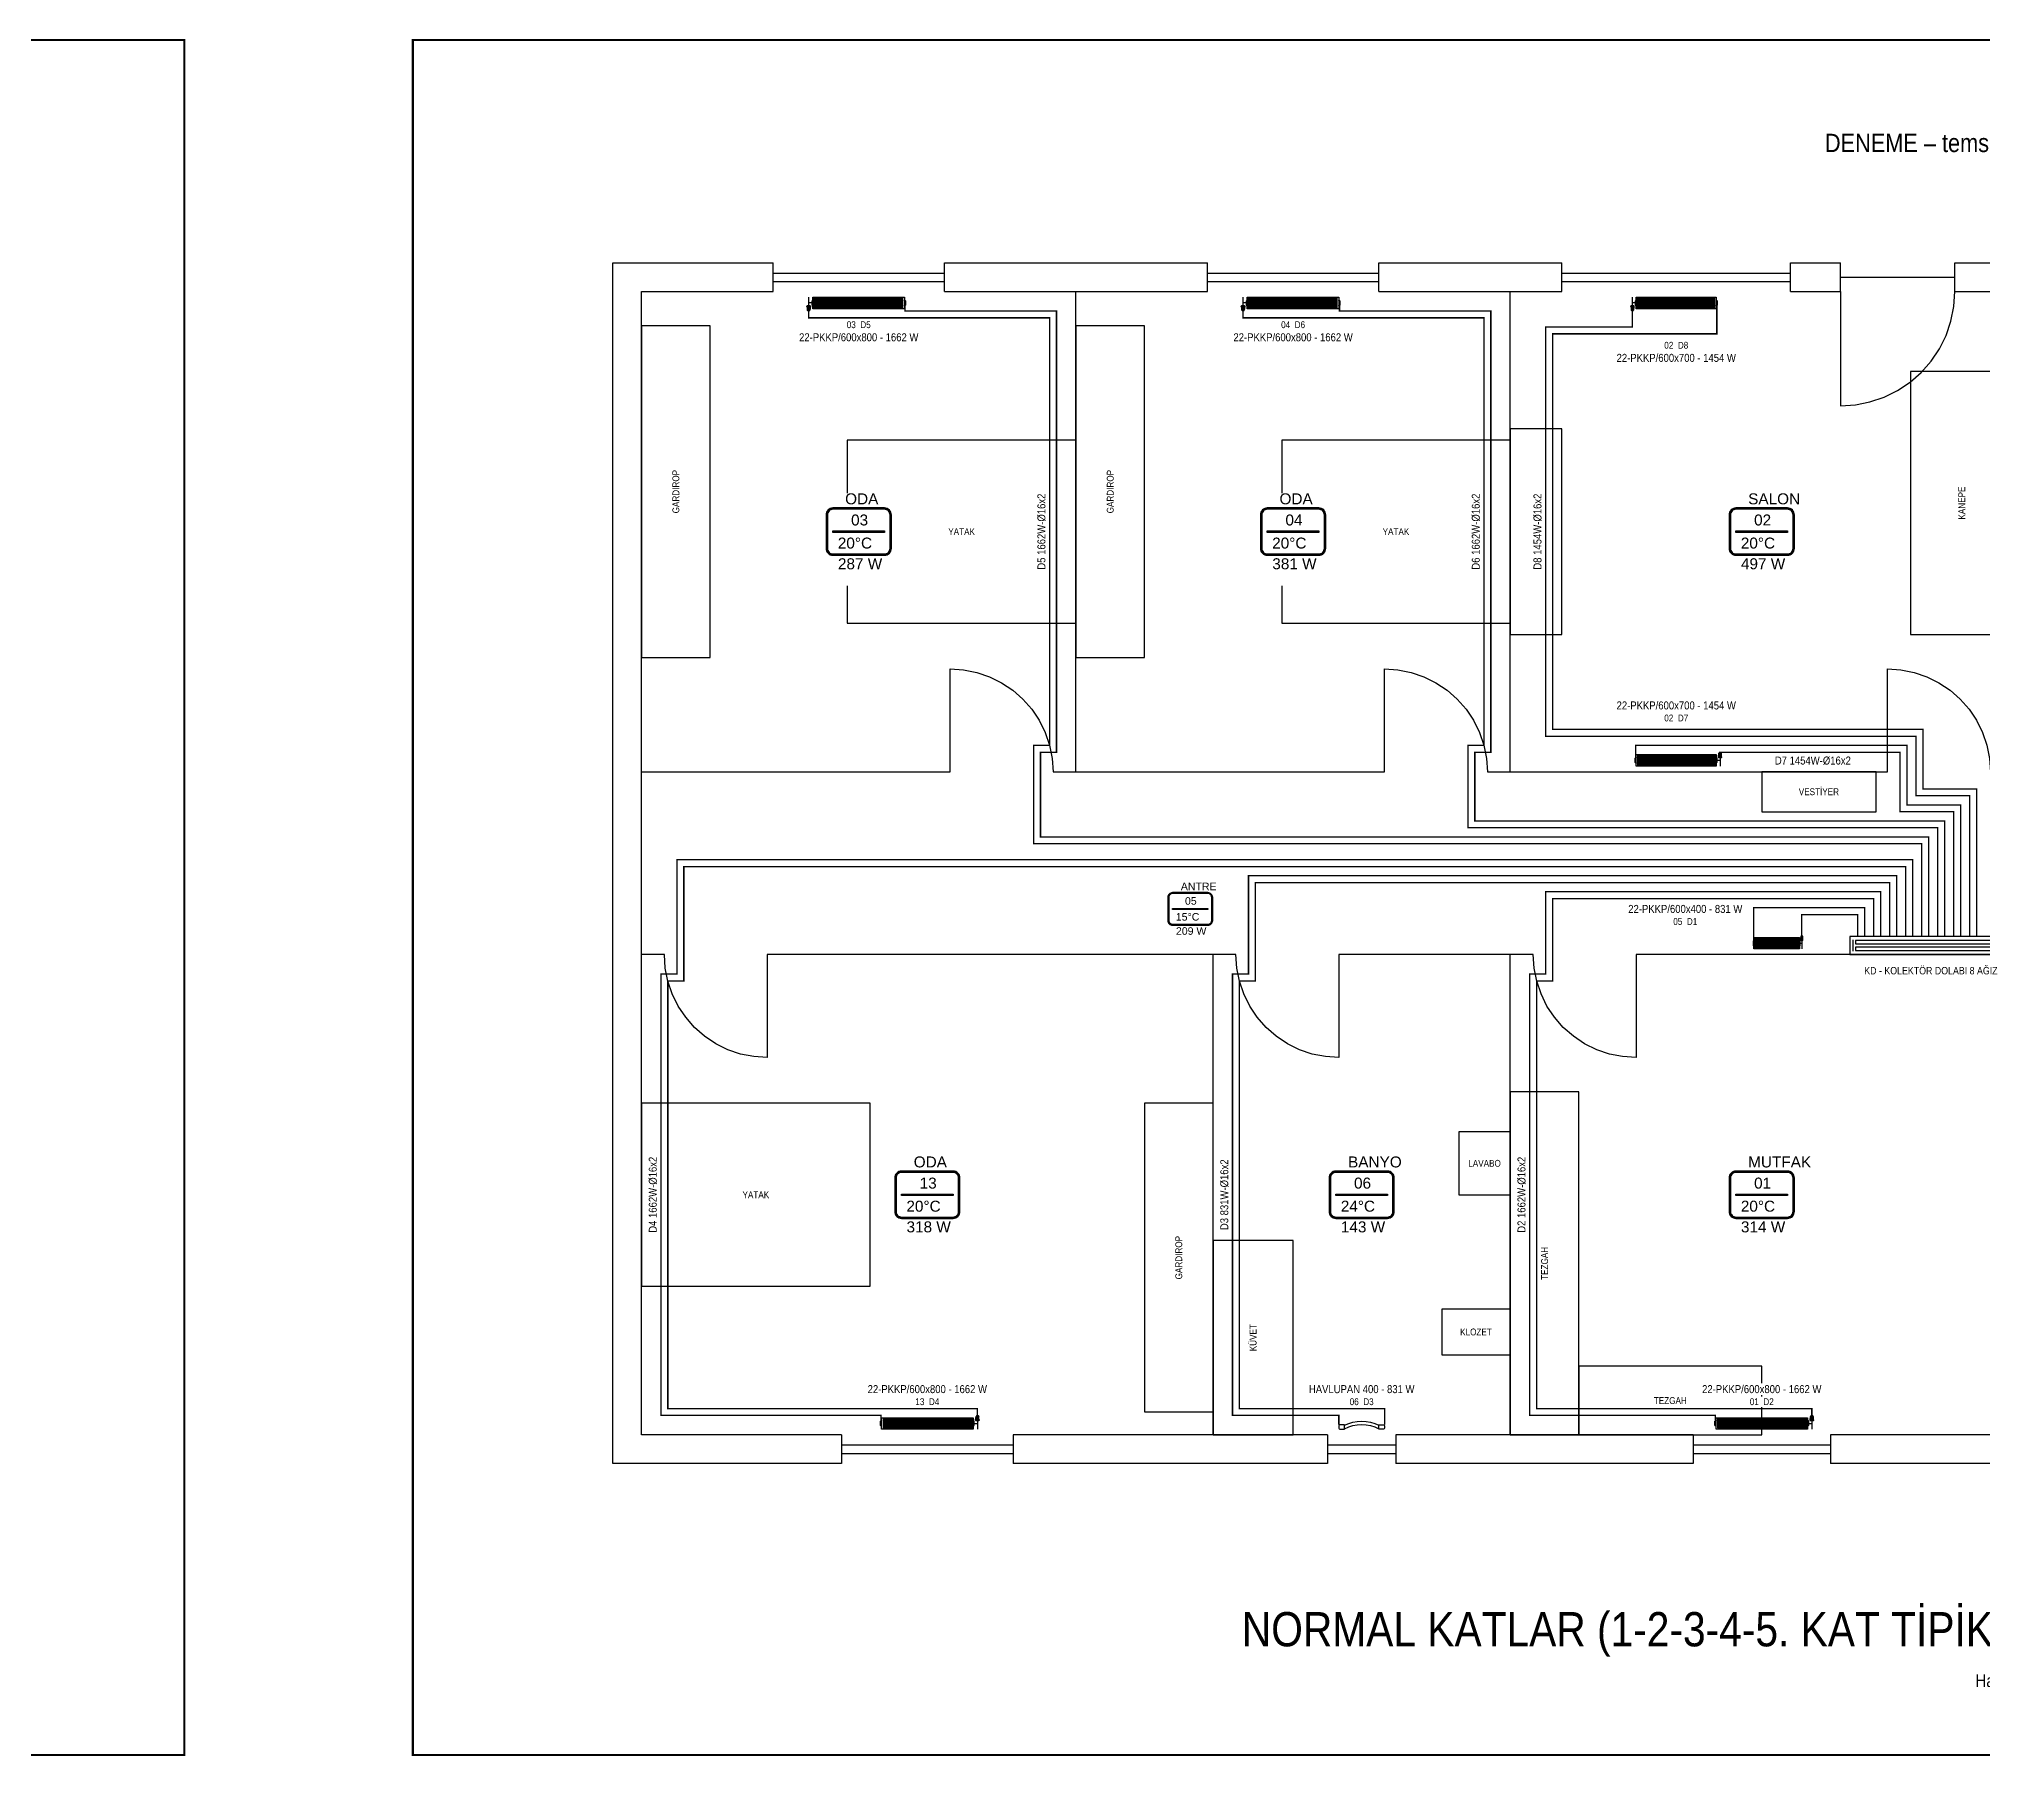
# Model space of a CAD drawing. Header units: centimetres. Extents: x -797 to 10101, y -12981 to 1521.
# Drawn here: x 3173 to 4873, y 19 to 1521 of the extents above; entities that cross this region are included whole.
import ezdxf
from ezdxf.enums import TextEntityAlignment as Align

# ---------------------------------------------------------------- set-up
doc = ezdxf.new("R2010")
doc.units = ezdxf.units.CM
doc.linetypes.add('DASHED', pattern=[1.524, 1.27, -0.254])
for name, color, linetype in [('MTY-ISIKAYBIMAHAL', 2, 'Continuous'), ('MTY-RADYATÖR', 2, 'Continuous'), ('MTY-TEFRIS-CIKTI', 250, 'Continuous'), ('ROTAS-BASLIK', 7, 'Continuous'), ('ROTAS-DENEME', 1, 'Continuous'), ('ROTAS-ISITMA-CAP', 41, 'Continuous'), ('ROTAS-ISITMA-DONUS', 30, 'DASHED'), ('ROTAS-ISITMA-GIDIS', 10, 'Continuous'), ('ROTAS-ISITMA-KOLEKTOR', 6, 'Continuous'), ('ROTAS-MAHAL', 2, 'Continuous'), ('ROTAS-MASKE', 7, 'Continuous'), ('ROTAS-MIMARI-PENCERE', 4, 'Continuous'), ('ROTAS-MIMARI-TEFRIS', 9, 'Continuous'), ('ROTAS-MIMARI-TEMSILI', 8, 'Continuous'), ('ROTAS-PAFTA', 7, 'Continuous'), ('ROTAS-RADYATOR', 2, 'Continuous'), ('ROTAS-YAZI', 7, 'Continuous')]:
    doc.layers.add(name, color=color, linetype=linetype)
doc.styles.add('MTYCAPLT', font='arial.ttf', dxfattribs={"width": 0.65, "height": 1})
doc.styles.add('ROTAS', font='arial.ttf')

# ---------------------------------------------------------------- blocks, each defined once
blk = doc.blocks.new('ROTAS-KOLEKTOR-DOLABI-8')
for p, q in [((3, 3), (3, 13)), ((139, 3), (139, 13))]:
    blk.add_line(p, q)
for points in [[(0, 0), (142, 0), (142, 16), (0, 16)], [(5, 9.5), (137, 9.5), (137, 12.5), (5, 12.5)], [(5, 3.5), (137, 3.5), (137, 6.5), (5, 6.5)]]:
    blk.add_lwpolyline(points, close=True)
blk = doc.blocks.new('MTY-RADYATOR Panel')
at = {"layer": 'MTY-RADYATÖR', "color": 15}
for p, q in [((-1.9, 8.2), (-1.4, 11.2)), ((-1.9, 8.2), (1.9, 8.2)), ((1.9, 8), (-1.9, 8)), ((-1.4, 11.2), (1.4, 11.2)), ((-1.3, 11.2), (-1.3, 8.2)), ((-1.1, 11.7), (1.1, 11.7)), ((-1.1, 7.2), (1.1, 7.2)), ((-0.7, 11.2), (-0.7, 8.2)), ((-0.6, 11.9), (0.6, 11.9)), ((0, 11.2), (0, 8.2)), ((0.6, 11.2), (0.6, 8.2)), ((1.3, 11.2), (1.3, 8.2)), ((1.9, 8.2), (1.4, 11.2)), ((3.4, 6.9), (3.8, 6.9)), ((3.4, 3.1), (3.4, 6.9)), ((3.4, 6.3), (3.8, 6.3)), ((3.4, 3.7), (3.8, 3.7)), ((3.4, 3.1), (3.8, 3.1)), ((3.8, 2.8), (3.8, 7.2)), ((3.8, 7.2), (4, 7.2)), ((3.8, 2.8), (4, 2.8)), ((4, 7.2), (4.4, 7.3)), ((4, 2.8), (4, 7.2)), ((4, 2.8), (4.4, 2.7)), ((105.3, 7.2), (104.9, 7.3)), ((105.3, 2.8), (104.9, 2.7)), ((105.3, 2.8), (105.3, 7.2)), ((105.5, 7.2), (105.3, 7.2)), ((105.5, 2.8), (105.3, 2.8)), ((105.5, 2.8), (105.5, 7.2)), ((105.9, 6.9), (105.5, 6.9)), ((105.9, 6.3), (105.5, 6.3)), ((105.9, 3.7), (105.5, 3.7)), ((105.9, 3.1), (105.5, 3.1)), ((105.9, 3.1), (105.9, 6.9))]:
    blk.add_line(p, q, dxfattribs=at)
at = {"layer": 'MTY-RADYATÖR', "color": 15, "ltscale": 0.3}
for p, q in [((0, 7.2), (0, 0)), ((3.8, 5), (0, 5))]:
    blk.add_line(p, q, dxfattribs=at)
at = {"layer": 'MTY-RADYATÖR'}
for p, q in [((5.7, 9), (5.7, 1)), ((6.7, 1), (6.7, 9)), ((7.2, 9), (7.2, 1)), ((8.2, 1), (8.2, 9)), ((8.7, 9), (8.7, 1)), ((9.7, 1), (9.7, 9)), ((10.2, 9), (10.2, 1)), ((11.2, 1), (11.2, 9)), ((11.7, 9), (11.7, 1)), ((12.7, 1), (12.7, 9)), ((13.2, 9), (13.2, 1)), ((14.2, 1), (14.2, 9)), ((14.7, 9), (14.7, 1)), ((15.7, 1), (15.7, 9)), ((16.2, 9), (16.2, 1)), ((17.2, 1), (17.2, 9)), ((17.7, 9), (17.7, 1)), ((18.7, 1), (18.7, 9)), ((19.2, 9), (19.2, 1)), ((20.2, 1), (20.2, 9)), ((20.7, 9), (20.7, 1)), ((21.7, 1), (21.7, 9)), ((22.2, 9), (22.2, 1)), ((23.2, 1), (23.2, 9)), ((23.7, 9), (23.7, 1)), ((24.7, 1), (24.7, 9)), ((25.2, 9), (25.2, 1)), ((26.2, 1), (26.2, 9)), ((26.7, 9), (26.7, 1)), ((27.7, 1), (27.7, 9)), ((28.2, 9), (28.2, 1)), ((29.2, 1), (29.2, 9)), ((29.7, 9), (29.7, 1)), ((30.7, 1), (30.7, 9)), ((31.2, 9), (31.2, 1)), ((32.2, 1), (32.2, 9)), ((32.7, 9), (32.7, 1)), ((33.7, 1), (33.7, 9)), ((34.2, 9), (34.2, 1)), ((35.2, 1), (35.2, 9)), ((35.7, 9), (35.7, 1)), ((36.7, 1), (36.7, 9)), ((37.2, 9), (37.2, 1)), ((38.2, 1), (38.2, 9)), ((38.7, 9), (38.7, 1)), ((39.7, 1), (39.7, 9)), ((40.2, 9), (40.2, 1)), ((41.2, 1), (41.2, 9)), ((41.7, 9), (41.7, 1)), ((42.7, 1), (42.7, 9)), ((43.2, 9), (43.2, 1)), ((44.2, 1), (44.2, 9)), ((44.7, 9), (44.7, 1)), ((45.7, 1), (45.7, 9)), ((46.2, 9), (46.2, 1)), ((47.2, 1), (47.2, 9)), ((47.7, 9), (47.7, 1)), ((48.7, 1), (48.7, 9)), ((49.2, 9), (49.2, 1)), ((50.2, 1), (50.2, 9)), ((50.7, 9), (50.7, 1)), ((51.7, 1), (51.7, 9)), ((52.2, 9), (52.2, 1)), ((53.2, 1), (53.2, 9)), ((53.7, 9), (53.7, 1)), ((54.7, 1), (54.7, 9)), ((55.2, 9), (55.2, 1)), ((56.2, 1), (56.2, 9)), ((56.7, 9), (56.7, 1)), ((57.7, 1), (57.7, 9)), ((58.2, 9), (58.2, 1)), ((59.2, 1), (59.2, 9)), ((59.7, 9), (59.7, 1)), ((60.7, 1), (60.7, 9)), ((61.2, 9), (61.2, 1)), ((62.2, 1), (62.2, 9)), ((62.7, 9), (62.7, 1)), ((63.7, 1), (63.7, 9)), ((64.2, 9), (64.2, 1)), ((65.2, 1), (65.2, 9)), ((65.7, 9), (65.7, 1)), ((66.7, 1), (66.7, 9)), ((67.2, 9), (67.2, 1)), ((68.2, 1), (68.2, 9)), ((68.7, 9), (68.7, 1)), ((69.7, 1), (69.7, 9)), ((70.2, 9), (70.2, 1)), ((71.2, 1), (71.2, 9)), ((71.7, 9), (71.7, 1)), ((72.7, 1), (72.7, 9)), ((73.2, 9), (73.2, 1)), ((74.2, 1), (74.2, 9)), ((74.7, 9), (74.7, 1)), ((75.7, 1), (75.7, 9)), ((76.2, 9), (76.2, 1)), ((77.2, 1), (77.2, 9)), ((77.7, 9), (77.7, 1)), ((78.7, 1), (78.7, 9)), ((79.2, 9), (79.2, 1)), ((80.2, 1), (80.2, 9)), ((80.7, 9), (80.7, 1)), ((81.7, 1), (81.7, 9)), ((82.2, 9), (82.2, 1)), ((83.2, 1), (83.2, 9)), ((83.7, 9), (83.7, 1)), ((84.7, 1), (84.7, 9)), ((85.2, 9), (85.2, 1)), ((86.2, 1), (86.2, 9)), ((86.7, 9), (86.7, 1)), ((87.7, 1), (87.7, 9)), ((88.2, 9), (88.2, 1)), ((89.2, 1), (89.2, 9)), ((89.7, 9), (89.7, 1)), ((90.7, 1), (90.7, 9)), ((91.2, 9), (91.2, 1)), ((92.2, 1), (92.2, 9)), ((92.7, 9), (92.7, 1)), ((93.7, 1), (93.7, 9)), ((94.2, 9), (94.2, 1)), ((95.2, 1), (95.2, 9)), ((95.7, 9), (95.7, 1)), ((96.7, 1), (96.7, 9)), ((97.2, 9), (97.2, 1)), ((98.2, 1), (98.2, 9)), ((98.7, 9), (98.7, 1)), ((99.7, 1), (99.7, 9)), ((100.2, 9), (100.2, 1)), ((101.2, 1), (101.2, 9)), ((101.7, 9), (101.7, 1)), ((102.7, 1), (102.7, 9))]:
    blk.add_line(p, q, dxfattribs=at)
at = {"layer": 'MTY-RADYATÖR', "color": 15}
blk.add_lwpolyline([(4.7, 0), (104.7, 0), (104.7, 10), (4.7, 10)], close=True, dxfattribs=at)
for centre, start, end in [((4.4, 7.5), 274, 350), ((4.4, 2.5), 10, 86), ((104.9, 7.5), 190, 266), ((104.9, 2.5), 94, 170)]:
    blk.add_arc(centre, 0.245, start, end, dxfattribs=at)
at = {"layer": 'MTY-RADYATÖR'}
for centre, start, end in [((6.2, 9), 0, 180), ((6.2, 1), 180, 0), ((7.7, 9), 0, 180), ((7.7, 1), 180, 0), ((9.2, 9), 0, 180), ((9.2, 1), 180, 0), ((10.7, 9), 0, 180), ((10.7, 1), 180, 0), ((12.2, 9), 0, 180), ((12.2, 1), 180, 0), ((13.7, 9), 0, 180), ((13.7, 1), 180, 0), ((15.2, 9), 0, 180), ((15.2, 1), 180, 0), ((16.7, 9), 0, 180), ((16.7, 1), 180, 0), ((18.2, 9), 0, 180), ((18.2, 1), 180, 0), ((19.7, 9), 0, 180), ((19.7, 1), 180, 0), ((21.2, 9), 0, 180), ((21.2, 1), 180, 0), ((22.7, 9), 0, 180), ((22.7, 1), 180, 0), ((24.2, 9), 0, 180), ((24.2, 1), 180, 0), ((25.7, 9), 0, 180), ((25.7, 1), 180, 0), ((27.2, 9), 0, 180), ((27.2, 1), 180, 0), ((28.7, 9), 0, 180), ((28.7, 1), 180, 0), ((30.2, 9), 0, 180), ((30.2, 1), 180, 0), ((31.7, 9), 0, 180), ((31.7, 1), 180, 0), ((33.2, 9), 0, 180), ((33.2, 1), 180, 0), ((34.7, 9), 0, 180), ((34.7, 1), 180, 0), ((36.2, 9), 0, 180), ((36.2, 1), 180, 0), ((37.7, 9), 0, 180), ((37.7, 1), 180, 0), ((39.2, 9), 0, 180), ((39.2, 1), 180, 0), ((40.7, 9), 0, 180), ((40.7, 1), 180, 0), ((42.2, 9), 0, 180), ((42.2, 1), 180, 0), ((43.7, 9), 0, 180), ((43.7, 1), 180, 0), ((45.2, 9), 0, 180), ((45.2, 1), 180, 0), ((46.7, 9), 0, 180), ((46.7, 1), 180, 0), ((48.2, 9), 0, 180), ((48.2, 1), 180, 0), ((49.7, 9), 0, 180), ((49.7, 1), 180, 0), ((51.2, 9), 0, 180), ((51.2, 1), 180, 0), ((52.7, 9), 0, 180), ((52.7, 1), 180, 0), ((54.2, 9), 0, 180), ((54.2, 1), 180, 0), ((55.7, 9), 0, 180), ((55.7, 1), 180, 0), ((57.2, 9), 0, 180), ((57.2, 1), 180, 0), ((58.7, 9), 0, 180), ((58.7, 1), 180, 0), ((60.2, 9), 0, 180), ((60.2, 1), 180, 0), ((61.7, 9), 0, 180), ((61.7, 1), 180, 0), ((63.2, 9), 0, 180), ((63.2, 1), 180, 0), ((64.7, 9), 0, 180), ((64.7, 1), 180, 0), ((66.2, 9), 0, 180), ((66.2, 1), 180, 0), ((67.7, 9), 0, 180), ((67.7, 1), 180, 0), ((69.2, 9), 0, 180), ((69.2, 1), 180, 0), ((70.7, 9), 0, 180), ((70.7, 1), 180, 0), ((72.2, 9), 0, 180), ((72.2, 1), 180, 0), ((73.7, 9), 0, 180), ((73.7, 1), 180, 0), ((75.2, 9), 0, 180), ((75.2, 1), 180, 0), ((76.7, 9), 0, 180), ((76.7, 1), 180, 0), ((78.2, 9), 0, 180), ((78.2, 1), 180, 0), ((79.7, 9), 0, 180), ((79.7, 1), 180, 0), ((81.2, 9), 0, 180), ((81.2, 1), 180, 0), ((82.7, 9), 0, 180), ((82.7, 1), 180, 0), ((84.2, 9), 0, 180), ((84.2, 1), 180, 0), ((85.7, 9), 0, 180), ((85.7, 1), 180, 0), ((87.2, 9), 0, 180), ((87.2, 1), 180, 0), ((88.7, 9), 0, 180), ((88.7, 1), 180, 0), ((90.2, 9), 0, 180), ((90.2, 1), 180, 0), ((91.7, 9), 0, 180), ((91.7, 1), 180, 0), ((93.2, 9), 0, 180), ((93.2, 1), 180, 0), ((94.7, 9), 0, 180), ((94.7, 1), 180, 0), ((96.2, 9), 0, 180), ((96.2, 1), 180, 0), ((97.7, 9), 0, 180), ((97.7, 1), 180, 0), ((99.2, 9), 0, 180), ((99.2, 1), 180, 0), ((100.7, 9), 0, 180), ((100.7, 1), 180, 0), ((102.2, 9), 0, 180), ((102.2, 1), 180, 0)]:
    blk.add_arc(centre, 0.5, start, end, dxfattribs=at)
at = {"layer": 'MTY-RADYATÖR', "color": 15}
for centre, major_axis, start_param, end_param in [((-1.1, 8), (0.584, 0.584), 2.161559, 3.926991), ((-0.6, 11), (0.584, 0.584), 0.785398, 2.161559), ((0.6, 11), (-0.584, 0.584), 4.121626, 5.497787), ((1.1, 8), (0.584, 0.584), 3.926991, 5.692422)]:
    blk.add_ellipse(centre, major_axis=major_axis, ratio=1, start_param=start_param, end_param=end_param, dxfattribs=at)
at = {"layer": 'MTY-RADYATÖR', "style": 'MTYCAPLT', "width": 0.65}
blk.add_attdef('RAD', text='', height=10, dxfattribs=at).set_placement((54.7, 22.5), align=Align.MIDDLE_CENTER)
at = {"layer": 'MTY-TEFRIS-CIKTI', "style": 'MTYCAPLT', "width": 0.65}
blk.add_attdef('NO', text='', height=6, dxfattribs=at).set_placement((54.7, 35), align=Align.MIDDLE_CENTER)
blk = doc.blocks.new('MTY-RADYATOR Banyopan')
at = {"layer": 'MTY-RADYATÖR', "color": 15}
for points in [[(-3, 0), (0, 0), (0, 3), (-3, 3, 0.414214), (-4, 2), (-4, 1, 0.414214)], [(27, 0), (24, 0), (24, 3), (27, 3, -0.414214), (28, 2), (28, 1, -0.414214)]]:
    blk.add_lwpolyline(points, format="xyb", close=True, dxfattribs=at)
at = {"layer": 'MTY-RADYATÖR'}
for centre, radius, start, end in [((12, -20.6), 26.2, 62.7637, 117.2363), ((12, -22.1), 25.4, 61.8807, 118.1193)]:
    blk.add_arc(centre, radius, start, end, dxfattribs=at)
at = {"layer": 'MTY-RADYATÖR', "style": 'MTYCAPLT', "width": 0.65}
blk.add_attdef('RAD', text='', height=10, dxfattribs=at).set_placement((12, 18), align=Align.MIDDLE_CENTER)
at = {"layer": 'MTY-TEFRIS-CIKTI', "style": 'MTYCAPLT', "width": 0.65}
blk.add_attdef('NO', text='', height=6, dxfattribs=at).set_placement((12, 30), align=Align.MIDDLE_CENTER)
blk = doc.blocks.new('MTY-RADYATOR MAHAL')
at = {"layer": 'MTY-ISIKAYBIMAHAL', "color": 2}
for points in [[(-35.7, 18.4), (-35.7, -18.4, 0.414214), (-28.2, -25.9), (28.2, -25.9, 0.414214), (35.7, -18.4), (35.7, 18.4, 0.414214), (28.2, 25.9), (-28.2, 25.9, 0.414214)], [(-34.2, 18.4), (-34.2, -18.4, 0.414214), (-28.2, -24.4), (28.2, -24.4, 0.414214), (34.2, -18.4), (34.2, 18.4, 0.414214), (28.2, 24.4), (-28.2, 24.4, 0.414214)]]:
    blk.add_lwpolyline(points, format="xyb", close=True, dxfattribs=at)
at = {"layer": 'MTY-ISIKAYBIMAHAL', "color": 4}
for points in [[(-35.2, 18.4), (-35.2, -18.4, 0.414214), (-28.2, -25.4), (28.2, -25.4, 0.414214), (35.2, -18.4), (35.2, 18.4, 0.414214), (28.2, 25.4), (-28.2, 25.4, 0.414214)], [(-34.7, 18.4), (-34.7, -18.4, 0.414214), (-28.2, -24.9), (28.2, -24.9, 0.414214), (34.7, -18.4), (34.7, 18.4, 0.414214), (28.2, 24.9), (-28.2, 24.9, 0.414214)]]:
    blk.add_lwpolyline(points, format="xyb", close=True, dxfattribs=at)
at = {"layer": 'MTY-ISIKAYBIMAHAL', "color": 2}
blk.add_lwpolyline([(-28.2, 0.8), (28.2, 0.8), (28.2, -0.8), (-28.2, -0.8)], close=True, dxfattribs=at)
at = {"layer": 'MTY-ISIKAYBIMAHAL', "color": 1, "style": 'MTYCAPLT', "width": 0.65}
for tag, p in [('MAHAL_001', (-14.9, 29.8)), ('NO_001', (-8.3, 6.7))]:
    blk.add_attdef(tag, p, '', height=12, rotation=360, dxfattribs=at)
at = {"layer": 'MTY-ISIKAYBIMAHAL', "color": 4, "style": 'MTYCAPLT', "width": 0.65}
for tag, p in [('DERECE_001', (-22.8, -18.5)), ('ISIKAYBI_001', (-22.7, -41.1))]:
    blk.add_attdef(tag, p, '', height=12, rotation=360, dxfattribs=at)
blk.add_attdef('ALAN', text='', height=12, rotation=360, dxfattribs=at).set_placement((0, -50), align=Align.MIDDLE_CENTER)

msp = doc.modelspace()

# ---------------------------------------------------------------- linework, layer by layer
at = {"layer": 'ROTAS-ISITMA-DONUS', "ltscale": 0.4, "const_width": 1.2}
for points in [[(4826, 736), (4826, 823), (4049, 823), (4049, 897), (4063, 897), (4063, 1283), (3930.6, 1283), (3930.6, 1287.7)], [(4840, 736), (4840, 837), (4429, 837), (4429, 897), (4443, 897), (4443, 1283), (4310.6, 1283), (4310.6, 1287.7)], [(4868, 736), (4868, 865), (4821, 865), (4821, 917), (4497, 917), (4497, 1263), (4640.7, 1263), (4640.7, 1287.7)], [(4854, 736), (4854, 851), (4807, 851), (4807, 903), (4569.7, 903), (4569.7, 892.3)], [(4812, 736), (4812, 803), (3731, 803), (3731, 703), (3717, 703), (3717, 317), (3909.4, 317), (3909.4, 312.3)], [(4798, 736), (4798, 789), (4231, 789), (4231, 703), (4217, 703), (4217, 317), (4310, 317), (4310, 308.8)], [(4784, 736), (4784, 775), (4491, 775), (4491, 703), (4477, 703), (4477, 317), (4639.4, 317), (4639.4, 312.3)], [(4770, 736), (4770, 761), (4672.8, 761), (4672.8, 732.3)]]:
    msp.add_lwpolyline(points, dxfattribs=at)
at = {"layer": 'ROTAS-ISITMA-GIDIS', "const_width": 1.2}
for points in [[(4820, 736), (4820, 817), (4043, 817), (4043, 903), (4057, 903), (4057, 1277), (3846.2, 1277), (3846.2, 1283)], [(4834, 736), (4834, 831), (4423, 831), (4423, 903), (4437, 903), (4437, 1277), (4226.2, 1277), (4226.2, 1283)], [(4862, 736), (4862, 859), (4815, 859), (4815, 911), (4491, 911), (4491, 1269), (4566.9, 1269), (4566.9, 1283)], [(4848, 736), (4848, 845), (4801, 845), (4801, 897), (4643.5, 897), (4643.5, 897)], [(4806, 736), (4806, 797), (3737, 797), (3737, 697), (3723, 697), (3723, 323), (3993.8, 323), (3993.8, 317)], [(4792, 736), (4792, 783), (4237, 783), (4237, 697), (4223, 697), (4223, 323), (4350, 323), (4350, 308.8)], [(4778, 736), (4778, 769), (4497, 769), (4497, 697), (4483, 697), (4483, 323), (4723.8, 323), (4723.8, 317)], [(4764, 736), (4764, 755), (4715, 755), (4715, 737)]]:
    msp.add_lwpolyline(points, dxfattribs=at)
at = {"layer": 'ROTAS-MIMARI-PENCERE'}
for points in [[(3815, 1300), (3815, 1325)], [(3815, 1316.2), (3965, 1316.2)], [(3965, 1300), (3965, 1325)], [(4195, 1300), (4195, 1325)], [(4195, 1316.2), (4345, 1316.2)], [(4345, 1300), (4345, 1325)], [(4505.2, 1300), (4505.2, 1325)], [(4505.2, 1316.2), (4705.2, 1316.2)], [(4705.2, 1300), (4705.2, 1325)], [(4748.8, 1300), (4748.8, 1325)], [(4748.8, 1312.5), (4848.8, 1312.5)], [(4848.8, 1300), (4848.8, 1325)], [(3815, 1308.8), (3965, 1308.8)], [(4195, 1308.8), (4345, 1308.8)], [(4505.2, 1308.8), (4705.2, 1308.8)], [(3875, 300), (3875, 275)], [(3875, 291.2), (4025, 291.2)], [(4025, 300), (4025, 275)], [(4300, 300), (4300, 275)], [(4300, 291.2), (4360, 291.2)], [(4360, 300), (4360, 275)], [(4620, 300), (4620, 275)], [(4620, 291.2), (4740, 291.2)], [(4740, 300), (4740, 275)], [(3875, 283.8), (4025, 283.8)], [(4300, 283.8), (4360, 283.8)], [(4620, 283.8), (4740, 283.8)]]:
    msp.add_lwpolyline(points, dxfattribs=at)
at = {"layer": 'ROTAS-MIMARI-TEFRIS'}
for points in [[(3700, 980), (3760, 980), (3760, 1270), (3700, 1270)], [(4080, 980), (4140, 980), (4140, 1270), (4080, 1270)], [(4810, 1000), (4900, 1000), (4900, 1230), (4810, 1230)], [(4460, 1000), (4505, 1000), (4505, 1180), (4460, 1180)], [(3880, 1010), (4080, 1010), (4080, 1170), (3880, 1170)], [(4260, 1010), (4460, 1010), (4460, 1170), (4260, 1170)], [(4680, 845), (4780, 845), (4780, 880), (4680, 880)], [(4460, 300), (4520, 300), (4520, 600), (4460, 600)], [(3700, 430), (3900, 430), (3900, 590), (3700, 590)], [(4140, 320), (4200, 320), (4200, 590), (4140, 590)], [(4415, 510), (4460, 510), (4460, 565), (4415, 565)], [(4200, 300), (4270, 300), (4270, 470), (4200, 470)], [(4400, 370), (4460, 370), (4460, 410), (4400, 410)], [(4520, 300), (4680, 300), (4680, 360), (4520, 360)]]:
    msp.add_lwpolyline(points, close=True, dxfattribs=at)
at = {"layer": 'ROTAS-MIMARI-TEMSILI'}
for points in [[(3875, 275), (3675, 275), (3675, 1325), (3815, 1325)], [(3965, 1325), (4195, 1325)], [(4345, 1325), (4505.2, 1325)], [(4705.2, 1325), (4748.8, 1325)], [(4848.8, 1325), (5351.2, 1325)], [(3700, 880), (3700, 1300)], [(3700, 1300), (3815, 1300)], [(3965, 1300), (4080, 1300)], [(4080, 1300), (4195, 1300)], [(4080, 880), (4080, 1300)], [(4345, 1300), (4460, 1300)], [(4460, 1300), (4505.2, 1300)], [(4460, 880), (4460, 1300)], [(4705.2, 1300), (4748.8, 1300)], [(4748.8, 1300), (4748.8, 1200)], [(4748.8, 1200), (4761.9, 1200.9), (4774.7, 1203.4), (4787.1, 1207.6), (4798.8, 1213.4), (4809.7, 1220.7), (4819.5, 1229.3), (4828.1, 1239.1), (4835.4, 1250), (4841.2, 1261.7), (4845.4, 1274.1), (4847.9, 1286.9), (4848.8, 1300)], [(4848.8, 1300), (4900, 1300)], [(3970, 880), (3970, 970)], [(3970, 970), (3981.7, 969.2), (3993.3, 966.9), (4004.4, 963.1), (4015, 957.9), (4024.8, 951.4), (4033.6, 943.6), (4041.4, 934.8), (4047.9, 925), (4053.1, 914.4), (4056.9, 903.3), (4059.2, 891.7), (4060, 880)], [(4350, 880), (4350, 970)], [(4350, 970), (4361.7, 969.2), (4373.3, 966.9), (4384.4, 963.1), (4395, 957.9), (4404.8, 951.4), (4413.6, 943.6), (4421.4, 934.8), (4427.9, 925), (4433.1, 914.4), (4436.9, 903.3), (4439.2, 891.7), (4440, 880)], [(4790, 880), (4790, 970)], [(4790, 970), (4801.7, 969.2), (4813.3, 966.9), (4824.4, 963.1), (4835, 957.9), (4844.8, 951.4), (4853.6, 943.6), (4861.4, 934.8), (4867.9, 925), (4873.1, 914.4), (4876.9, 903.3), (4879.2, 891.7), (4880, 880)], [(3700, 720), (3700, 880)], [(3700, 880), (3970, 880)], [(4060, 880), (4080, 880)], [(4080, 880), (4350, 880)], [(4440, 880), (4460, 880)], [(4460, 880), (4790, 880)], [(3700, 300), (3700, 720)], [(3720, 720), (3700, 720)], [(3810, 630), (3798.3, 630.8), (3786.7, 633.1), (3775.6, 636.9), (3765, 642.1), (3755.2, 648.6), (3746.4, 656.4), (3738.6, 665.2), (3732.1, 675), (3726.9, 685.6), (3723.1, 696.7), (3720.8, 708.3), (3720, 720)], [(4200, 720), (3810, 720)], [(3810, 720), (3810, 630)], [(4200, 300), (4200, 720)], [(4220, 720), (4200, 720)], [(4310, 630), (4298.3, 630.8), (4286.7, 633.1), (4275.6, 636.9), (4265, 642.1), (4255.2, 648.6), (4246.4, 656.4), (4238.6, 665.2), (4232.1, 675), (4226.9, 685.6), (4223.1, 696.7), (4220.8, 708.3), (4220, 720)], [(4460, 720), (4310, 720)], [(4310, 720), (4310, 630)], [(4460, 300), (4460, 720)], [(4480, 720), (4460, 720)], [(4570, 630), (4558.3, 630.8), (4546.7, 633.1), (4535.6, 636.9), (4525, 642.1), (4515.2, 648.6), (4506.4, 656.4), (4498.6, 665.2), (4492.1, 675), (4486.9, 685.6), (4483.1, 696.7), (4480.8, 708.3), (4480, 720)], [(4900, 720), (4570, 720)], [(4570, 720), (4570, 630)], [(3875, 300), (3700, 300)], [(4200, 300), (4025, 300)], [(4300, 300), (4200, 300)], [(4460, 300), (4360, 300)], [(4620, 300), (4460, 300)], [(4900, 300), (4740, 300)], [(4300, 275), (4025, 275)], [(4620, 275), (4360, 275)], [(4925, 275), (4740, 275)]]:
    msp.add_lwpolyline(points, dxfattribs=at)
at = {"layer": 'ROTAS-PAFTA', "const_width": 2}
msp.add_lwpolyline([(100, 20), (3300, 20), (3300, 1520), (100, 1520)], close=True, dxfattribs=at)

# ---------------------------------------------------------------- block references
at = {"layer": 'ROTAS-ISITMA-KOLEKTOR'}
msp.add_blockref('ROTAS-KOLEKTOR-DOLABI-8', (4757, 720), dxfattribs=at)
at = {"layer": 'ROTAS-RADYATOR', "rotation": -180}
for p, xscale in [((3846.2, 1295), -0.8), ((4226.2, 1295), -0.8), ((4566.9, 1295), -0.7)]:
    msp.add_blockref('MTY-RADYATOR Panel', p, dxfattribs=dict(at, xscale=xscale))
at = {"layer": 'ROTAS-RADYATOR'}
for p, xscale in [((4643.5, 885), -0.7), ((4715, 725), -0.4), ((3993.8, 305), -0.8), ((4723.8, 305), -0.8)]:
    msp.add_blockref('MTY-RADYATOR Panel', p, dxfattribs=dict(at, xscale=xscale))
at = {"layer": 'ROTAS-RADYATOR', "xscale": -1.25, "yscale": 1.25}
msp.add_blockref('MTY-RADYATOR Banyopan', (4345, 305), dxfattribs=at)

# ---------------------------------------------------------------- texts
at = {"layer": 'ROTAS-MIMARI-TEFRIS', "color": 8, "style": 'ROTAS', "width": 0.85}
for s, p in [('GARDIROP', (3730, 1125)), ('GARDIROP', (4110, 1125)), ('KANEPE', (4855, 1115)), ('GARDIROP', (4170, 455)), ('TEZGAH', (4490, 450)), ('KÜVET', (4235, 385))]:
    msp.add_text(s, height=6, rotation=90, dxfattribs=at).set_placement(p, align=Align.MIDDLE_CENTER)
for s, p in [('YATAK', (3980, 1090)), ('YATAK', (4360, 1090)), ('VESTİYER', (4730, 862.5)), ('LAVABO', (4437.5, 537.5)), ('YATAK', (3800, 510)), ('KLOZET', (4430, 390)), ('TEZGAH', (4600, 330))]:
    msp.add_text(s, height=6, dxfattribs=at).set_placement(p, align=Align.MIDDLE_CENTER)

# ---------------------------------------------------------------- wipeouts: each hides what was drawn before it
for points in [[(4737, 1418), (5455, 1418), (5455, 1442), (4737, 1442)], [(4358.2, 107.5), (5826.8, 107.5), (5826.8, 152.5), (4358.2, 152.5)], [(4858.9, 76.8), (5335.6, 76.8), (5335.6, 93.2), (4858.9, 93.2)]]:
    msp.add_wipeout(points).dxf.layer = 'ROTAS-MASKE'

# ---------------------------------------------------------------- next in the draw order: texts
at = {"layer": 'ROTAS-BASLIK', "style": 'ROTAS', "width": 0.85}
msp.add_text('NORMAL KATLAR (1-2-3-4-5. KAT TİPİK) RADYATÖR TESİSATI PLANI (KOLEKTÖRLÜ).........ÖLÇEK: 1 / 50', height=30, dxfattribs=at).set_placement((5100, 130), align=Align.MIDDLE_CENTER)
at = {"layer": 'ROTAS-DENEME', "style": 'ROTAS', "width": 0.85}
msp.add_text('DENEME – temsili mahal yerleşimi (mimari proje yok; pencere, kapı ve tefriş temsilîdir)', height=16, dxfattribs=at).set_placement((5100, 1430), align=Align.MIDDLE_CENTER)
at = {"layer": 'ROTAS-YAZI', "style": 'ROTAS', "width": 0.85}
msp.add_text('Hat etiketleri 1. normal kat yüklerine göredir; diğer normal katlarda aynı yerleşim.', height=11, dxfattribs=at).set_placement((5100, 85), align=Align.MIDDLE_CENTER)

# ---------------------------------------------------------------- next in the draw order: wipeouts: each hides what was drawn before it
for points in [[(3843.7, 1254.8), (3932.8, 1254.8), (3932.8, 1265.2), (3843.7, 1265.2)], [(4223.7, 1254.8), (4312.8, 1254.8), (4312.8, 1265.2), (4223.7, 1265.2)], [(4558.9, 1236.8), (4648, 1236.8), (4648, 1247.2), (4558.9, 1247.2)], [(3918.8, 1042.8), (3918.8, 1123.6), (3861.2, 1123.6), (3861.2, 1042.8)], [(4298.8, 1042.8), (4298.8, 1123.6), (4241.2, 1123.6), (4241.2, 1042.8)], [(4708.8, 1042.8), (4708.8, 1123.6), (4651.2, 1123.6), (4651.2, 1042.8)], [(4055, 1061.5), (4055, 1115), (4044.5, 1115), (4044.5, 1061.5)], [(4435, 1061.5), (4435, 1115), (4424.5, 1115), (4424.5, 1061.5)], [(4489, 1061.5), (4489, 1115), (4478.5, 1115), (4478.5, 1061.5)], [(4558.9, 932.8), (4648, 932.8), (4648, 943.2), (4558.9, 943.2)], [(4696.3, 884.5), (4749.7, 884.5), (4749.7, 895), (4696.3, 895)], [(4199.8, 727.5), (4199.8, 783.1), (4160.2, 783.1), (4160.2, 727.5)], [(4568.6, 754.8), (4654.2, 754.8), (4654.2, 765.2), (4568.6, 765.2)], [(4780, 701.1), (4872.8, 701.1), (4872.8, 710.9), (4780, 710.9)], [(3715, 481.5), (3715, 535), (3704.5, 535), (3704.5, 481.5)], [(3978.8, 462.8), (3978.8, 543.6), (3921.2, 543.6), (3921.2, 462.8)], [(4215, 483.3), (4215, 533.2), (4204.5, 533.2), (4204.5, 483.3)], [(4358.8, 462.8), (4358.8, 543.6), (4301.2, 543.6), (4301.2, 462.8)], [(4475, 481.5), (4475, 535), (4464.5, 535), (4464.5, 481.5)], [(4708.8, 462.8), (4708.8, 543.6), (4651.2, 543.6), (4651.2, 462.8)], [(3903.7, 334.8), (3992.8, 334.8), (3992.8, 345.2), (3903.7, 345.2)], [(4290.8, 334.8), (4365.7, 334.8), (4365.7, 345.2), (4290.8, 345.2)], [(4633.7, 334.8), (4722.8, 334.8), (4722.8, 345.2), (4633.7, 345.2)]]:
    msp.add_wipeout(points).dxf.layer = 'ROTAS-MASKE'

# ---------------------------------------------------------------- next in the draw order: block references
at = {"layer": 'ROTAS-MAHAL'}
ref = msp.add_blockref('MTY-RADYATOR MAHAL', (3890, 1090), dxfattribs=dict(at, xscale=0.8, yscale=0.8))
ref.add_attrib('DERECE_001', '20°C', (3871.7, 1075.2), dxfattribs={"layer": 'MTY-ISIKAYBIMAHAL', "color": 4, "height": 9.6, "rotation": 360, "style": 'MTYCAPLT'})
ref.add_attrib('MAHAL_001', 'ODA', (3878.1, 1113.9), dxfattribs={"layer": 'MTY-ISIKAYBIMAHAL', "color": 1, "height": 9.6, "rotation": 360, "style": 'MTYCAPLT'})
ref.add_attrib('ISIKAYBI_001', '287 W', (3871.8, 1057.1), dxfattribs={"layer": 'MTY-ISIKAYBIMAHAL', "color": 4, "height": 9.6, "rotation": 360, "style": 'MTYCAPLT'})
ref.add_attrib('NO_001', '03', (3883.3, 1095.4), dxfattribs={"layer": 'MTY-ISIKAYBIMAHAL', "color": 1, "height": 9.6, "rotation": 360, "style": 'MTYCAPLT'})
ref = msp.add_blockref('MTY-RADYATOR MAHAL', (4270, 1090), dxfattribs=dict(at, xscale=0.8, yscale=0.8))
ref.add_attrib('DERECE_001', '20°C', (4251.7, 1075.2), dxfattribs={"layer": 'MTY-ISIKAYBIMAHAL', "color": 4, "height": 9.6, "rotation": 360, "style": 'MTYCAPLT'})
ref.add_attrib('MAHAL_001', 'ODA', (4258.1, 1113.9), dxfattribs={"layer": 'MTY-ISIKAYBIMAHAL', "color": 1, "height": 9.6, "rotation": 360, "style": 'MTYCAPLT'})
ref.add_attrib('ISIKAYBI_001', '381 W', (4251.8, 1057.1), dxfattribs={"layer": 'MTY-ISIKAYBIMAHAL', "color": 4, "height": 9.6, "rotation": 360, "style": 'MTYCAPLT'})
ref.add_attrib('NO_001', '04', (4263.3, 1095.4), dxfattribs={"layer": 'MTY-ISIKAYBIMAHAL', "color": 1, "height": 9.6, "rotation": 360, "style": 'MTYCAPLT'})
ref = msp.add_blockref('MTY-RADYATOR MAHAL', (4680, 1090), dxfattribs=dict(at, xscale=0.8, yscale=0.8))
ref.add_attrib('DERECE_001', '20°C', (4661.7, 1075.2), dxfattribs={"layer": 'MTY-ISIKAYBIMAHAL', "color": 4, "height": 9.6, "rotation": 360, "style": 'MTYCAPLT'})
ref.add_attrib('MAHAL_001', 'SALON', (4668.1, 1113.9), dxfattribs={"layer": 'MTY-ISIKAYBIMAHAL', "color": 1, "height": 9.6, "rotation": 360, "style": 'MTYCAPLT'})
ref.add_attrib('ISIKAYBI_001', '497 W', (4661.8, 1057.1), dxfattribs={"layer": 'MTY-ISIKAYBIMAHAL', "color": 4, "height": 9.6, "rotation": 360, "style": 'MTYCAPLT'})
ref.add_attrib('NO_001', '02', (4673.3, 1095.4), dxfattribs={"layer": 'MTY-ISIKAYBIMAHAL', "color": 1, "height": 9.6, "rotation": 360, "style": 'MTYCAPLT'})
ref = msp.add_blockref('MTY-RADYATOR MAHAL', (4180, 760), dxfattribs=dict(at, xscale=0.55, yscale=0.55))
ref.add_attrib('DERECE_001', '15°C', (4167.4, 749.8), dxfattribs={"layer": 'MTY-ISIKAYBIMAHAL', "color": 4, "height": 6.6, "rotation": 360, "style": 'MTYCAPLT'})
ref.add_attrib('MAHAL_001', 'ANTRE', (4171.8, 776.4), dxfattribs={"layer": 'MTY-ISIKAYBIMAHAL', "color": 1, "height": 6.6, "rotation": 360, "style": 'MTYCAPLT'})
ref.add_attrib('ISIKAYBI_001', '209 W', (4167.5, 737.4), dxfattribs={"layer": 'MTY-ISIKAYBIMAHAL', "color": 4, "height": 6.6, "rotation": 360, "style": 'MTYCAPLT'})
ref.add_attrib('NO_001', '05', (4175.4, 763.7), dxfattribs={"layer": 'MTY-ISIKAYBIMAHAL', "color": 1, "height": 6.6, "rotation": 360, "style": 'MTYCAPLT'})
ref = msp.add_blockref('MTY-RADYATOR MAHAL', (3950, 510), dxfattribs=dict(at, xscale=0.8, yscale=0.8))
ref.add_attrib('DERECE_001', '20°C', (3931.7, 495.2), dxfattribs={"layer": 'MTY-ISIKAYBIMAHAL', "color": 4, "height": 9.6, "rotation": 360, "style": 'MTYCAPLT'})
ref.add_attrib('MAHAL_001', 'ODA', (3938.1, 533.9), dxfattribs={"layer": 'MTY-ISIKAYBIMAHAL', "color": 1, "height": 9.6, "rotation": 360, "style": 'MTYCAPLT'})
ref.add_attrib('ISIKAYBI_001', '318 W', (3931.8, 477.1), dxfattribs={"layer": 'MTY-ISIKAYBIMAHAL', "color": 4, "height": 9.6, "rotation": 360, "style": 'MTYCAPLT'})
ref.add_attrib('NO_001', '13', (3943.3, 515.4), dxfattribs={"layer": 'MTY-ISIKAYBIMAHAL', "color": 1, "height": 9.6, "rotation": 360, "style": 'MTYCAPLT'})
ref = msp.add_blockref('MTY-RADYATOR MAHAL', (4330, 510), dxfattribs=dict(at, xscale=0.8, yscale=0.8))
ref.add_attrib('DERECE_001', '24°C', (4311.7, 495.2), dxfattribs={"layer": 'MTY-ISIKAYBIMAHAL', "color": 4, "height": 9.6, "rotation": 360, "style": 'MTYCAPLT'})
ref.add_attrib('MAHAL_001', 'BANYO', (4318.1, 533.9), dxfattribs={"layer": 'MTY-ISIKAYBIMAHAL', "color": 1, "height": 9.6, "rotation": 360, "style": 'MTYCAPLT'})
ref.add_attrib('ISIKAYBI_001', '143 W', (4311.8, 477.1), dxfattribs={"layer": 'MTY-ISIKAYBIMAHAL', "color": 4, "height": 9.6, "rotation": 360, "style": 'MTYCAPLT'})
ref.add_attrib('NO_001', '06', (4323.3, 515.4), dxfattribs={"layer": 'MTY-ISIKAYBIMAHAL', "color": 1, "height": 9.6, "rotation": 360, "style": 'MTYCAPLT'})
ref = msp.add_blockref('MTY-RADYATOR MAHAL', (4680, 510), dxfattribs=dict(at, xscale=0.8, yscale=0.8))
ref.add_attrib('DERECE_001', '20°C', (4661.7, 495.2), dxfattribs={"layer": 'MTY-ISIKAYBIMAHAL', "color": 4, "height": 9.6, "rotation": 360, "style": 'MTYCAPLT'})
ref.add_attrib('MAHAL_001', 'MUTFAK', (4668.1, 533.9), dxfattribs={"layer": 'MTY-ISIKAYBIMAHAL', "color": 1, "height": 9.6, "rotation": 360, "style": 'MTYCAPLT'})
ref.add_attrib('ISIKAYBI_001', '314 W', (4661.8, 477.1), dxfattribs={"layer": 'MTY-ISIKAYBIMAHAL', "color": 4, "height": 9.6, "rotation": 360, "style": 'MTYCAPLT'})
ref.add_attrib('NO_001', '01', (4673.3, 515.4), dxfattribs={"layer": 'MTY-ISIKAYBIMAHAL', "color": 1, "height": 9.6, "rotation": 360, "style": 'MTYCAPLT'})

# ---------------------------------------------------------------- next in the draw order: texts
at = {"layer": 'ROTAS-ISITMA-CAP', "style": 'ROTAS', "width": 0.85}
for s, p in [('D5 1662W-Ø16x2', (4049.8, 1090)), ('D6 1662W-Ø16x2', (4429.8, 1090)), ('D8 1454W-Ø16x2', (4483.8, 1090)), ('D4 1662W-Ø16x2', (3709.8, 510)), ('D3 831W-Ø16x2', (4209.8, 510)), ('D2 1662W-Ø16x2', (4469.8, 510))]:
    msp.add_text(s, height=7, rotation=90, dxfattribs=at).set_placement(p, align=Align.MIDDLE_CENTER)
msp.add_text('D7 1454W-Ø16x2', height=7, dxfattribs=at).set_placement((4724.7, 889.8), align=Align.MIDDLE_CENTER)
at = {"layer": 'ROTAS-ISITMA-KOLEKTOR', "style": 'ROTAS', "width": 0.85}
msp.add_text('KD - KOLEKTÖR DOLABI 8 AĞIZ', height=6.5, dxfattribs=at).set_placement((4828, 706), align=Align.MIDDLE_CENTER)
at = {"layer": 'ROTAS-RADYATOR', "style": 'ROTAS', "width": 0.85}
for s, p in [('22-PKKP/600x800 - 1662 W', (3890, 1260)), ('22-PKKP/600x800 - 1662 W', (4270, 1260)), ('22-PKKP/600x700 - 1454 W', (4605.2, 1242)), ('22-PKKP/600x700 - 1454 W', (4605.2, 938)), ('22-PKKP/600x400 - 831 W', (4613.1, 760)), ('22-PKKP/600x800 - 1662 W', (3950, 340)), ('HAVLUPAN 400 - 831 W', (4330, 340)), ('22-PKKP/600x800 - 1662 W', (4680, 340))]:
    msp.add_text(s, height=7, dxfattribs=at).set_placement(p, align=Align.MIDDLE_CENTER)

# ---------------------------------------------------------------- next in the draw order: wipeouts: each hides what was drawn before it
for points in [[(3877.8, 1266.5), (3899.2, 1266.5), (3899.2, 1275.5), (3877.8, 1275.5)], [(4257.8, 1266.5), (4279.2, 1266.5), (4279.2, 1275.5), (4257.8, 1275.5)], [(4593, 1248.5), (4614.4, 1248.5), (4614.4, 1257.5), (4593, 1257.5)], [(4593, 922.5), (4614.4, 922.5), (4614.4, 931.5), (4593, 931.5)], [(4600.9, 744.5), (4622.3, 744.5), (4622.3, 753.5), (4600.9, 753.5)], [(3937.8, 324.5), (3959.2, 324.5), (3959.2, 333.5), (3937.8, 333.5)], [(4317.8, 324.5), (4339.2, 324.5), (4339.2, 333.5), (4317.8, 333.5)], [(4667.8, 324.5), (4689.2, 324.5), (4689.2, 333.5), (4667.8, 333.5)]]:
    msp.add_wipeout(points).dxf.layer = 'ROTAS-MASKE'

# ---------------------------------------------------------------- next in the draw order: linework, layer by layer
at = {"layer": 'ROTAS-PAFTA', "const_width": 2}
msp.add_lwpolyline([(3500, 20), (6700, 20), (6700, 1520), (3500, 1520)], close=True, dxfattribs=at)

# ---------------------------------------------------------------- next in the draw order: texts
at = {"layer": 'ROTAS-RADYATOR', "style": 'ROTAS', "width": 0.85}
for s, p in [('03  D5', (3890, 1271)), ('04  D6', (4270, 1271)), ('02  D8', (4605.2, 1253)), ('02  D7', (4605.2, 927)), ('05  D1', (4613.1, 749)), ('13  D4', (3950, 329)), ('06  D3', (4330, 329)), ('01  D2', (4680, 329))]:
    msp.add_text(s, height=6, dxfattribs=at).set_placement(p, align=Align.MIDDLE_CENTER)

doc.saveas('drawing.dxf')
